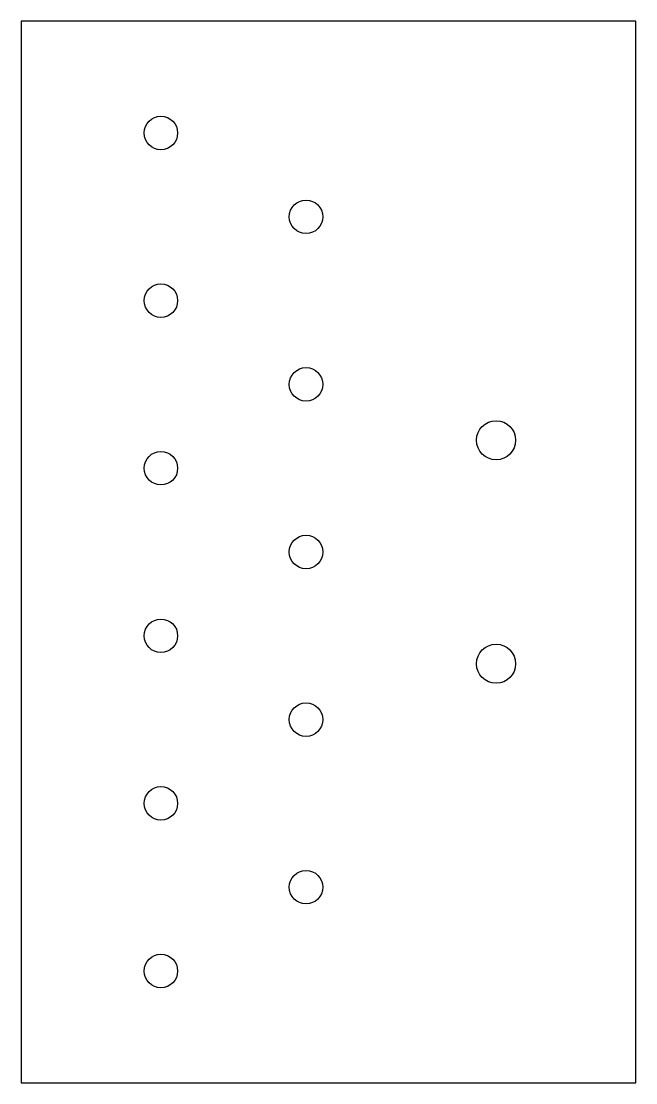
# Model space of a CAD drawing. Header units: millimetres. Extents: x 0 to 110, y 0 to 190.
import ezdxf

# ---------------------------------------------------------------- set-up
doc = ezdxf.new("R2010")
doc.units = ezdxf.units.MM
doc.layers.get('0').update_dxf_attribs({"linetype": 'CONTINUOUS'})

msp = doc.modelspace()

# ---------------------------------------------------------------- linework, layer by layer
msp.add_lwpolyline([(0, 190), (0, 0), (110, 0), (110, 190)], close=True)
for centre, radius in [((25, 170), 3), ((50.98, 155), 3), ((25, 140), 3), ((50.98, 125), 3), ((85, 115), 3.5), ((25, 110), 3), ((50.98, 95), 3), ((25, 80), 3), ((85, 75), 3.5), ((50.98, 65), 3), ((25, 50), 3), ((50.98, 35), 3), ((25, 20), 3)]:
    msp.add_circle(centre, radius)

doc.saveas('drawing.dxf')
